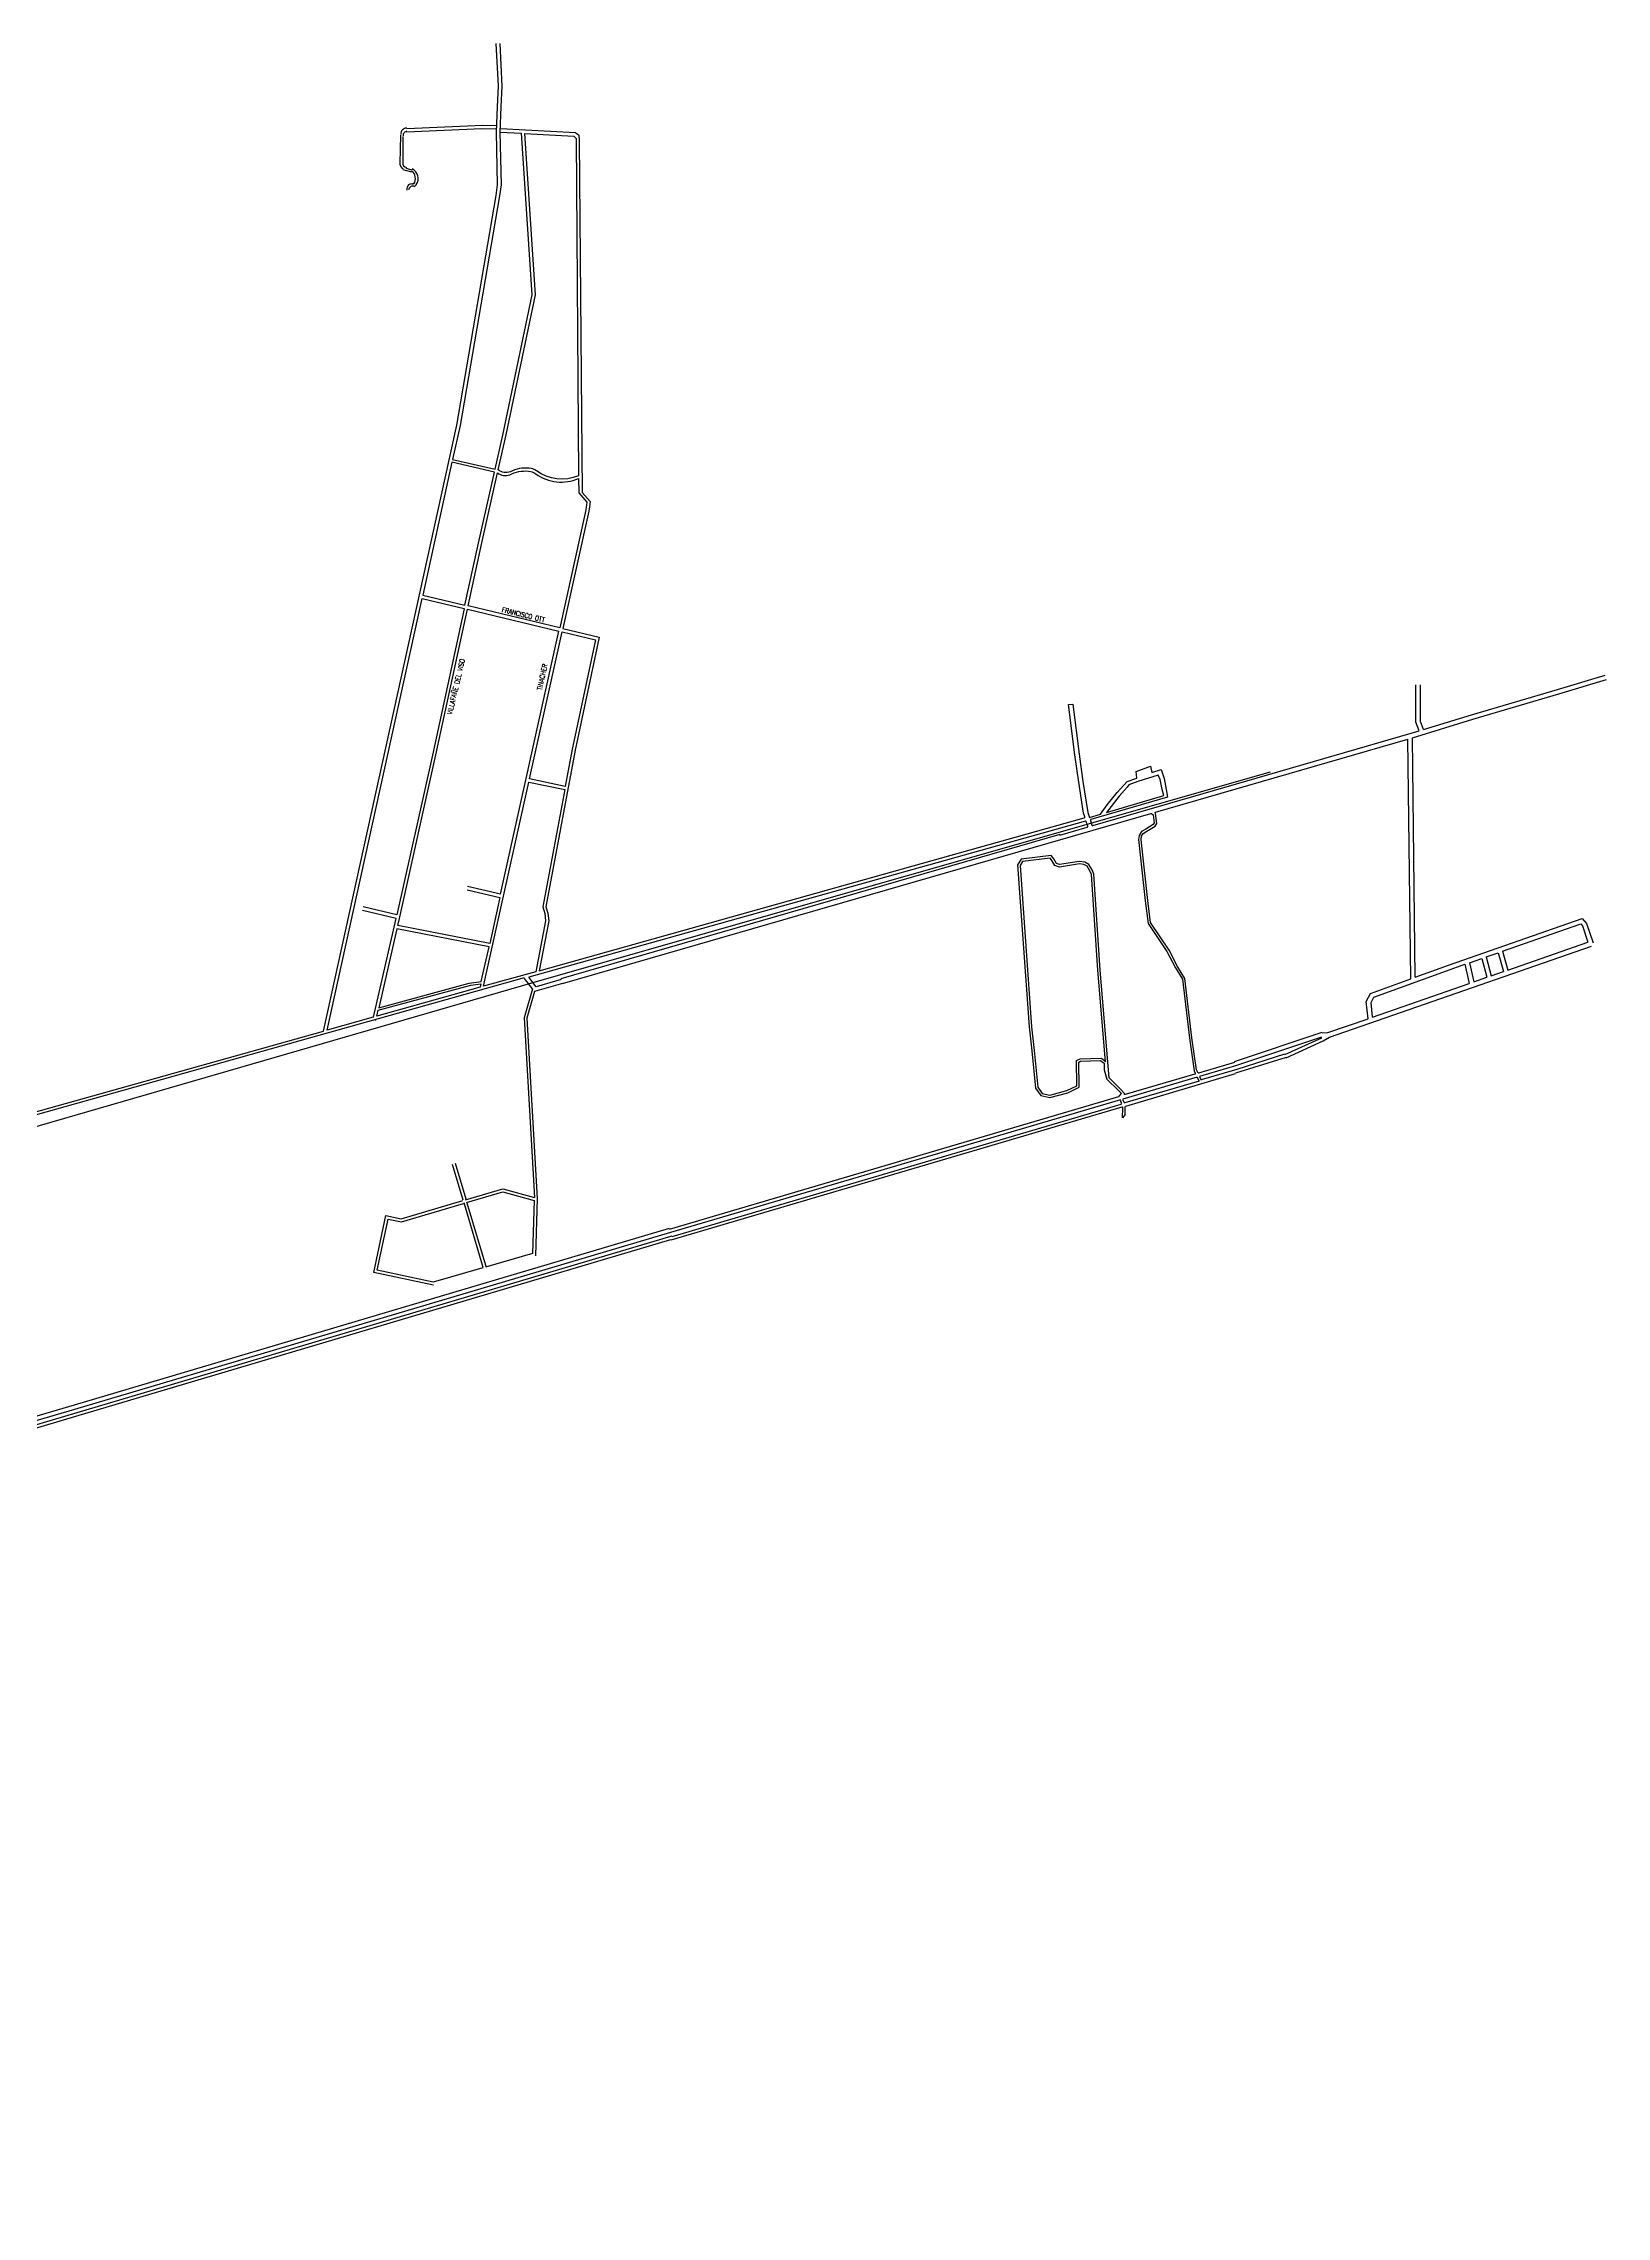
# Model space of a CAD drawing. Header units: millimetres. Extents: x 4375152 to 4409667, y 6523746 to 6549185.
# Drawn here: x 4403238 to 4409667, y 6526330 to 6535268 of the extents above; entities that cross this region are included whole.
import ezdxf

# ---------------------------------------------------------------- set-up
doc = ezdxf.new("R2010")
doc.units = ezdxf.units.MM
for name, color, linetype in [('FERROCARRIL', 252, 'VÍAS'), ('LINEA CALLE', 252, 'Continuous'), ('NOMBRE CALLE', 252, 'Continuous')]:
    doc.layers.add(name, color=color, linetype=linetype)
doc.styles.add('ROMANS', font='romans')
doc.linetypes.add('VÍAS', pattern='A,3.81,[130,ltypeshp.shx,S=6.35,R=0,X=0,Y=0],3.81', length=7.62)

msp = doc.modelspace()

# ---------------------------------------------------------------- linework, layer by layer
at = {"layer": 'FERROCARRIL', "ltscale": 0.3, "transparency": 33554687, "flags": 128}
msp.add_lwpolyline([(4387479, 6528897.9, 0.009146), (4387402.8, 6528828.8, 0.045709), (4387299.1, 6528721, -0.036446), (4387185.3, 6528607.2, 0.098613), (4387081.2, 6528475.9, 0.130012), (4387009.9, 6528231.3), (4387030.1, 6527611, -0.04513), (4386961.8, 6527349.3), (4386871.1, 6527078.7, 0.126941), (4386859.2, 6526954.6, 0.269401), (4387221.5, 6526613), (4387587.4, 6526516), (4387885.7, 6526416.7), (4388082, 6526358.1), (4388157, 6526347), (4388307.4, 6526335.1), (4388443.3, 6526330), (4388537.8, 6526335.2), (4388690.7, 6526369.1), (4389024.8, 6526489.8), (4389718.2, 6526770.3), (4389975.6, 6526871.1), (4390400.1, 6527038.5), (4390697.8, 6527150.7), (4390885.1, 6527214.4), (4391181.5, 6527305.1), (4391647.1, 6527446.2), (4392150.3, 6527596.1), (4392581.3, 6527727.4), (4392832.6, 6527802.7), (4393052.9, 6527869.5), (4393289, 6527938), (4393509.8, 6528005.7), (4393757.4, 6528076.3), (4395794.3, 6528670.4), (4397552.7, 6529244.2), (4399039.3, 6529656.5), (4399039.3, 6529656.5), (4399039.3, 6529656.5), (4399039.3, 6529656.5), (4401970.7, 6530455.5), (4401970.7, 6530455.5), (4401970.7, 6530455.5), (4401970.7, 6530455.5), (4401970.7, 6530455.5), (4401970.7, 6530455.5), (4401970.7, 6530455.5), (4401970.7, 6530455.5), (4401970.7, 6530455.5), (4401970.7, 6530455.5), (4401970.7, 6530455.5), (4401970.7, 6530455.5), (4401970.7, 6530455.5), (4401970.7, 6530455.5), (4401970.7, 6530455.5), (4401970.7, 6530455.5), (4401970.7, 6530455.5), (4401970.7, 6530455.5), (4405297.9, 6531420.1), (4405297.9, 6531420.1), (4405297.9, 6531420.1), (4408284.8, 6532272.7)], format="xyb", dxfattribs=at)
at = {"layer": 'LINEA CALLE', "transparency": 33554687}
for p, q in [((4405367.4, 6531421.9), (4407418.9, 6532015.5)), ((4400269.4, 6530037.4), (4405216.8, 6531425.9)), ((4408136.7, 6531080.4), (4408497.4, 6531201.7)), ((4408141.3, 6531064.7), (4408495.7, 6531182)), ((4407994, 6531021.2), (4408141.3, 6531064.7)), ((4408141.6, 6531034.6), (4408349.7, 6531099.2)), ((4408147.1, 6531050), (4408343.6, 6531112.5)), ((4407677.9, 6530927.9), (4407984.3, 6531018.3)), ((4408001.1, 6531006.9), (4408147.1, 6531050)), ((4405817.9, 6530379), (4407668.3, 6530925.1)), ((4404919.3, 6530658.8), (4404962.8, 6530512.3)), ((4404930.8, 6530662.2), (4404974.3, 6530515.8)), ((4404966.2, 6530500.8), (4405045, 6530235.2)), ((4404977.7, 6530504.3), (4405056.5, 6530238.5)), ((4403365.7, 6529668.2), (4405813.2, 6530394.8)), ((4403366.6, 6529651.4), (4405817.8, 6530379)), ((4403370.8, 6529622.4), (4405818.2, 6530349)), ((4403376.3, 6529637.8), (4405823.7, 6530364.4)), ((4400752.8, 6528903.7), (4403365.7, 6529668.2)), ((4400753.7, 6528886.8), (4403366.6, 6529651.4)), ((4401967.5, 6529219.9), (4403376.3, 6529637.8)), ((4401962, 6529204.5), (4403370.8, 6529622.4))]:
    msp.add_line(p, q, dxfattribs=at)
for points in [[(4400343.1, 6530071.4), (4404390, 6531206), (4404937.2, 6533697.9), (4405099.6, 6534642.8), (4405105.5, 6534687.4), (4405101, 6534904.6), (4405104.7, 6535008.1), (4405108.7, 6535093.6), (4405100.2, 6535268.5)], [(4405114.2, 6535268), (4405122.6, 6535093.1), (4405118.7, 6535007.6), (4405115, 6534904.1), (4405119.5, 6534686.9), (4405113.6, 6534642.4), (4404951.2, 6533697.5), (4404920.5, 6533557.8), (4405095, 6533517.7), (4405126.5, 6533657.8), (4405247.9, 6534233.9), (4405203.6, 6534899.3)], [(4405099.1, 6534916), (4405040.9, 6534917.9), (4404731.1, 6534903.3), (4404731.1, 6534903.3)], [(4404731.8, 6534917), (4404731.9, 6534917.1)], [(4405103, 6534929.5), (4405044.7, 6534931.4), (4404731.9, 6534917.1), (4404731.9, 6534917.1)], [(4405115, 6534904.1), (4405203.6, 6534899.3)], [(4405117, 6534919.3), (4405426, 6534902.2), (4405439.3, 6534890.6), (4405441.2, 6534870.2)], [(4404706.7, 6534891.1), (4404703.1, 6534775.9)], [(4404715.9, 6534885.6), (4404715.1, 6534776.4)], [(4404716.1, 6534749.5), (4404751.7, 6534740.9)], [(4404728.1, 6534755.1), (4404753.1, 6534749.1)], [(4404549.7, 6531703), (4404688, 6531671.1), (4404687.5, 6531668.6), (4404594.3, 6531263.2), (4404405, 6531210.2), (4404794.8, 6532985.4), (4404968.1, 6532944.3), (4404967.8, 6532942.7), (4404837.1, 6532341), (4404691, 6531684.7), (4404552.1, 6531716.8)], [(4404979.8, 6531786.5), (4405115.1, 6531755.3), (4405073.3, 6531566.6), (4404694.8, 6531640.7), (4404701.4, 6531669.6), (4404851.1, 6532342), (4404981.2, 6532941.2)], [(4404981.2, 6532941.2), (4405357.8, 6532851.7)], [(4405118.1, 6531769), (4405357.8, 6532851.7)], [(4405508.4, 6532816), (4405508.4, 6532816), (4405508.4, 6532816), (4405411.3, 6532358.7), (4405411.3, 6532358.7), (4405411.3, 6532358.7), (4405384, 6532212.6), (4405236.5, 6532243), (4405370.6, 6532848.7), (4405507.9, 6532816.1)], [(4405118.1, 6531769), (4404982.2, 6531800.3)], [(4405249, 6531379.7), (4405215.2, 6531260.7), (4405256.8, 6530521)], [(4405257.4, 6531368.6), (4405226.4, 6531259.4), (4405268.1, 6530517.7)], [(4404605, 6531249.7), (4404605.3, 6531251)], [(4404973.8, 6530512.4), (4405126.7, 6530557.8), (4405256.8, 6530521)], [(4404977.2, 6530500.9), (4405126.8, 6530545.3), (4405255.8, 6530508.7), (4405249.4, 6530291.2), (4405249.4, 6530291.2), (4405056, 6530235.2)], [(4405268.1, 6530517.7), (4405261.1, 6530282.1)], [(4404841.2, 6530160.5), (4404595.8, 6530213.2), (4404646.2, 6530447.3), (4404709.4, 6530434), (4404962.3, 6530509)], [(4405044.5, 6530231.8), (4404840.8, 6530172.9), (4404610, 6530222.4), (4404655.4, 6530433.1), (4404709.9, 6530421.6), (4404965.7, 6530497.5)]]:
    msp.add_lwpolyline(points, dxfattribs=at)
msp.add_lwpolyline([(4405108, 6533514.6), (4405140.4, 6533658.8), (4405261.9, 6534234.9), (4405217.7, 6534898.6), (4405419, 6534887.6), (4405428.7, 6534877.3), (4405428.7, 6534877.3), (4405438.7, 6533490, -0.259144), (4405265, 6533509.9, 0.174401), (4405234.7, 6533521.4, 0.149038), (4405158.5, 6533506.3, -0.261677)], format="xyb", close=True, dxfattribs=at)
at = {"layer": 'LINEA CALLE', "linetype": 'ByBlock', "transparency": 33554687}
for points in [[(4405441.2, 6534870.2), (4405453, 6533421.4), (4405486.8, 6533384), (4405483.3, 6533362.4), (4405480.5, 6533345.2), (4405373.6, 6532862.4), (4405523.5, 6532826.8), (4405424.9, 6532362.1), (4405424.9, 6532362.1), (4405424.9, 6532362.1), (4405304.4, 6531717.6), (4405312.6, 6531691.8), (4405316, 6531659.1), (4405276.4, 6531454.5), (4407518.7, 6532083.1, 0.422667), (4407520.8, 6532086.9), (4407516, 6532102.1), (4407495.5, 6532229.7), (4407479.8, 6532342.5), (4407453.8, 6532548.9), (4407471.2, 6532551.1), (4407497.3, 6532344.8), (4407512.9, 6532232.3), (4407533.4, 6532104.9), (4407539.8, 6532084.8), (4407585.3, 6532098.1), (4407613.3, 6532136.9), (4407654, 6532187.8), (4407694.7, 6532232.9), (4407735.2, 6532246.7), (4407731.4, 6532274), (4407790.8, 6532295.9), (4407797.1, 6532270.2), (4407834.3, 6532282.6), (4407846.5, 6532245.6)], [(4407846.5, 6532245.6), (4407855, 6532199.6), (4407861, 6532168.1), (4407545.7, 6532076.1, 0.419539), (4407543.7, 6532072.3), (4407549.7, 6532053.2, 0.408234), (4407553.4, 6532051.2), (4408863.2, 6532430.9)], [(4408136.2, 6531077.1), (4407988.5, 6531033.5, -0.364704), (4407985, 6531035.1), (4407979.6, 6531046.1), (4407961.3, 6531178.3), (4407931.6, 6531422.4), (4407902.1, 6531471.6), (4407867.4, 6531538.8), (4407791.5, 6531652.6), (4407779.5, 6531742.8), (4407751.9, 6531993.4), (4407753.9, 6532007.5), (4407761, 6532019.1), (4407776.5, 6532028.6), (4407809.6, 6532048.4), (4407816.4, 6532059.9), (4407811.7, 6532101.5), (4407811.1, 6532101.9, -0.624834), (4407812, 6532107.2), (4408849.9, 6532407.3)], [(4407418.4, 6532012.2), (4407530.7, 6532044.7, 0.420218), (4407532.7, 6532048.4), (4407526.7, 6532067.9, 0.40589), (4407523, 6532069.9), (4405234.5, 6531427.6)], [(4405371.8, 6531401.7), (4407792.5, 6532101.6, -0.230895), (4407795.1, 6532101.1), (4407802.3, 6532096), (4407806.1, 6532062.1), (4407802.3, 6532055.7), (4407771.4, 6532037.1), (4407753.8, 6532026.4), (4407744.3, 6532011), (4407741.9, 6531993.6), (4407769.6, 6531741.6), (4407781.9, 6531649), (4407858.8, 6531533.7), (4407893.3, 6531466.7), (4407922, 6531419.1), (4407951.4, 6531177), (4407969.9, 6531043.1), (4407974.8, 6531033.1, -0.46552), (4407973, 6531028.9), (4407687.3, 6530944.6, -0.727288), (4407684, 6530949.3), (4407684.2, 6530949.6), (4407666.5, 6530968.4), (4407621, 6531013.3), (4407584.3, 6531457), (4407557.5, 6531851.6), (4407550.8, 6531869.9), (4407537.6, 6531891.6), (4407520.5, 6531901.5), (4407498.1, 6531903.5), (4407417.2, 6531891), (4407404, 6531895.6), (4407392.8, 6531914), (4407382.3, 6531927.8), (4407259.2, 6531912.7), (4407244.1, 6531890.3), (4407291.6, 6531223), (4407302.5, 6531125.1), (4407317.8, 6530971.7), (4407339.8, 6530941), (4407377, 6530932.9), (4407450.3, 6530952), (4407498, 6530975.3), (4407496.3, 6531078.8), (4407503.2, 6531081.7), (4407585.8, 6531085.2), (4407599.8, 6531074.2), (4407600.8, 6531046.2), (4407611.3, 6531008.8)], [(4405812.7, 6530391.5), (4407661.1, 6530936.9, 0.157885), (4407662.6, 6530938), (4407671.1, 6530948.9), (4407659.3, 6530961.4), (4407611.3, 6531008.8)], [(4407990.9, 6531000.7), (4407685.8, 6530910.6, -0.390521), (4407682.1, 6530912.4), (4407677.4, 6530924.6)], [(4407686.6, 6530863.1), (4407687.3, 6530895.1, -0.326226), (4407689.5, 6530897.9), (4408141.2, 6531031.2)], [(4407676.3, 6530848.9), (4407677.2, 6530890.2, 0.508038), (4407673.3, 6530893.2), (4405817.7, 6530345.6)], [(4405823.2, 6530361), (4407670.4, 6530906.1, 0.43831), (4407672.3, 6530910), (4407667.8, 6530921.7)]]:
    msp.add_lwpolyline(points, format="xyb", dxfattribs=at)
at = {"layer": 'LINEA CALLE', "transparency": 33554687}
for points in [[(4405092.2, 6533505.6), (4404917.9, 6533545.7), (4404797.8, 6532999.1), (4404971.1, 6532957.9), (4405026.5, 6533213.2)], [(4405233.7, 6532230.4), (4405381.6, 6532199.9), (4405291, 6531716.7), (4405299.8, 6531689.2), (4405302.9, 6531659.7), (4405262.4, 6531450.5), (4405047.7, 6531390.3)], [(4405070.3, 6531553.1), (4404691.7, 6531627.3), (4404616.9, 6531301.6), (4404988.5, 6531403), (4405038.5, 6531409.5)], [(4404614.6, 6531291.8), (4404995.1, 6531394.4), (4405036.5, 6531400.3), (4405033.4, 6531386.3), (4404609, 6531267.4)]]:
    msp.add_lwpolyline(points, close=True, dxfattribs=at)
msp.add_lwpolyline([(4405438.7, 6533479.2), (4405439.2, 6533419.4), (4405472.9, 6533382), (4405469.4, 6533360.4), (4405466.6, 6533343.1), (4405360.9, 6532865.4), (4404984.2, 6532954.8), (4405040.5, 6533214.2), (4405105.3, 6533502.5, 0.261322), (4405155.7, 6533494.3, -0.149038), (4405232, 6533509.3, -0.174401), (4405262.2, 6533497.9, 0.263835), (4405438.8, 6533479.2)], format="xyb", dxfattribs=at)
at = {"layer": 'LINEA CALLE', "linetype": 'ByBlock', "transparency": 33554687}
for points in [[(4408913.8, 6532446.4), (4409111.1, 6532507.1), (4409464.4, 6532610.8), (4409661.2, 6532670.1)], [(4408868.8, 6532412.8), (4409116.5, 6532489), (4409469.8, 6532592.7), (4409666.7, 6532652)], [(4408895.6, 6532440.8), (4408881.9, 6532476.4), (4408881.9, 6532630.9)], [(4408913.8, 6532446.4), (4408900.9, 6532480), (4408900.9, 6532630.9)], [(4408861.2, 6531420.5), (4408849.9, 6532407.3)], [(4408863.2, 6532430.9), (4408895.6, 6532440.8)], [(4408880.1, 6531427.3), (4408868.8, 6532412.8)], [(4408880.1, 6531427.3), (4409017.3, 6531477.4), (4409566.4, 6531669.2), (4409584.2, 6531648.8), (4409611.1, 6531569.4)], [(4409239, 6531534.7), (4409560.6, 6531647.1), (4409567.5, 6531639.2), (4409590.3, 6531571.8)], [(4408526.7, 6531180.9), (4409604.3, 6531555.7)], [(4409102.5, 6531487.1), (4409153.2, 6531504.8)], [(4409153.2, 6531504.8), (4409174.8, 6531427.2)], [(4409171.2, 6531511.1), (4409221.1, 6531528.5)], [(4409171.2, 6531511.1), (4409192.7, 6531433.5)], [(4409221.1, 6531528.5), (4409243, 6531451)], [(4409239, 6531534.7), (4409260.9, 6531457.2)], [(4409260.9, 6531457.2), (4409590.3, 6531571.8)], [(4405249, 6531379.7), (4405216.3, 6531422.5)], [(4405366.9, 6531418.6), (4405264.1, 6531388.8), (4405234.5, 6531427.6)], [(4408685.7, 6531257.1), (4408678.5, 6531327.3), (4408696.5, 6531360.4), (4408861.2, 6531420.5)], [(4408704.1, 6531263.5), (4408697.9, 6531323.4), (4408709.7, 6531345.1), (4409023.7, 6531459.5), (4409084.5, 6531480.8)], [(4409084.5, 6531480.8), (4409102.2, 6531402)], [(4409102.5, 6531487.1), (4409120.2, 6531408.2)], [(4409120.2, 6531408.2), (4409174.8, 6531427.2)], [(4409192.7, 6531433.5), (4409243, 6531451)], [(4405371.8, 6531401.7), (4405257.4, 6531368.6)], [(4408704.1, 6531263.5), (4409102.2, 6531402)], [(4408520.2, 6531199.6), (4408685.7, 6531257.1)], [(4408343.1, 6531109.2), (4408495.3, 6531178.7)], [(4408349.2, 6531095.9), (4408501.3, 6531165.4)], [(4408496.9, 6531198.4), (4408520.2, 6531199.6)], [(4408501.3, 6531165.4), (4408526.7, 6531180.9)], [(4407990.9, 6531000.7), (4407983.8, 6531015)], [(4408000.6, 6531003.5), (4407993.5, 6531017.9)], [(4407686.6, 6530863.1), (4407676.3, 6530848.9)]]:
    msp.add_lwpolyline(points, dxfattribs=at)
for points in [[(4407609.7, 6532105.2), (4407846.1, 6532174.6), (4407838.7, 6532199.3), (4407830.2, 6532241.6), (4407822.8, 6532258.2), (4407822.8, 6532258.2), (4407739.3, 6532232.2), (4407739.3, 6532232.2), (4407702, 6532219), (4407694.3, 6532209.7), (4407661.9, 6532171.7)], [(4407605.5, 6531079.3), (4407574.3, 6531456.2), (4407547.7, 6531849.5), (4407541.7, 6531865.6), (4407530.4, 6531884.2), (4407517.4, 6531891.7), (4407498.5, 6531893.4), (4407416.2, 6531880.7), (4407397.3, 6531887.3), (4407384.6, 6531908.3), (4407377.8, 6531917.2), (4407265, 6531903.3), (4407254.3, 6531887.6), (4407301.6, 6531223.9), (4407312.4, 6531126.2), (4407327.5, 6530975.4), (4407345.7, 6530949.9), (4407376.8, 6530943.1), (4407446.8, 6530961.4), (4407487.9, 6530981.5), (4407486.1, 6531085.4), (4407501, 6531091.6), (4407589.1, 6531095.3), (4407603.7, 6531083.8), (4407605.5, 6531079.3), (4407605.5, 6531079.3)]]:
    msp.add_lwpolyline(points, close=True, dxfattribs=at)
at = {"layer": 'LINEA CALLE', "transparency": 33554687}
for centre, radius, start, end in [((4404731.3, 6534896.2), 24.2, 87.76678, 184.06747), ((4404732.8, 6534890.3), 16.4, 91.33213, 184.06747), ((4404729, 6534775.4), 25.7, 171.4812, 241.20218), ((4404734.3, 6534776.6), 19, 170.39617, 260.28588), ((4404727.4, 6534712.7), 40.1, 326.84711, 51.868), ((4404735.8, 6534713.1), 43.1, 325.18101, 65.63119), ((4404759.8, 6534668), 28.2, 136.9936, 184.74416), ((4404757.2, 6534645.4), 45.5, 85.22566, 113.29815), ((4404758, 6534663.3), 18.6, 81.98281, 171.09452), ((4404754, 6534702.4), 11.6, 270.02246, 348.47257), ((4404761.2, 6534692.5), 10.8, 267.14025, 338.21561)]:
    msp.add_arc(centre, radius, start, end, dxfattribs=at)

# ---------------------------------------------------------------- texts
at = {"layer": 'NOMBRE CALLE', "linetype": 'Continuous', "transparency": 33554687, "style": 'ROMANS', "width": 0.75}
for s, rotation, p in [('FRANCISCO OTT', 346.27166, (4405121.1, 6532930.1)), ('VILLAFAÑE DEL VISO', 76.80424, (4404917.5, 6532506.8)), ('TINACHER', 77.85394, (4405287.2, 6532606.3))]:
    msp.add_text(s, height=20, rotation=rotation, dxfattribs=at).set_placement(p)

doc.saveas('drawing.dxf')
